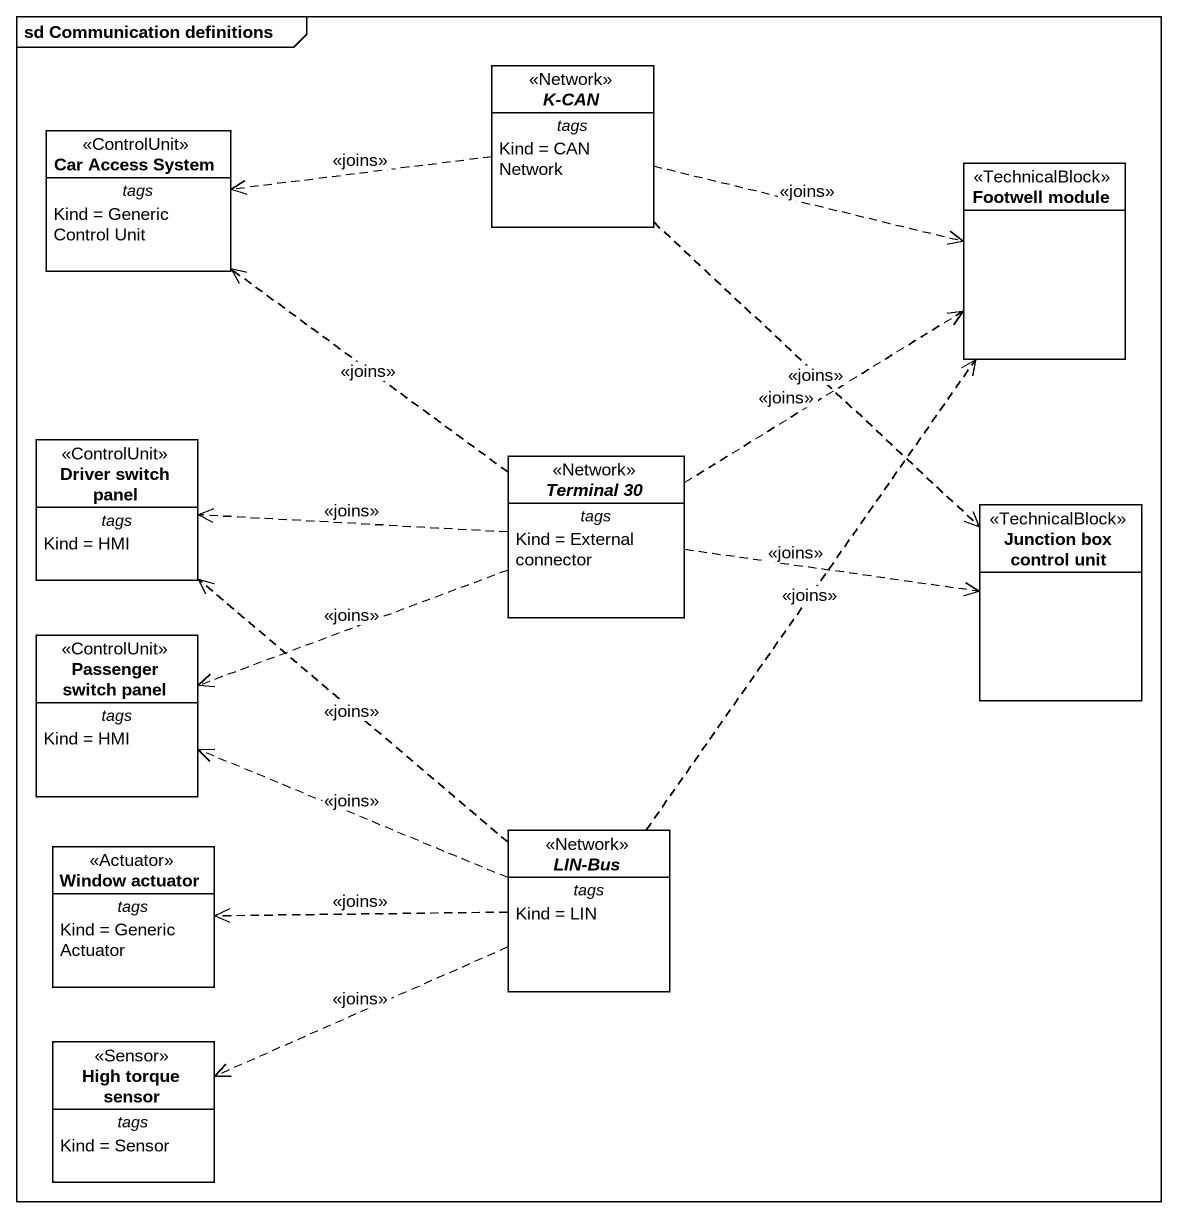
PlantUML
@startuml
mainframe sd Communication definitions
hide circle
hide empty members
interface "K-CAN" as K_CAN <<Network>> {
  -- tags --
  Kind = CAN Network
}
class "Car Access System" as Car_Access_System <<ControlUnit>> {
  -- tags --
  Kind = Generic Control Unit
}
class "Footwell module" as Footwell_module <<TechnicalBlock>>
class "Driver switch panel" as Driver_switch_panel <<ControlUnit>> {
  -- tags --
  Kind = HMI
}
interface "Terminal 30" as Terminal_30 <<Network>> {
  -- tags --
  Kind = External connector
}
class "Junction box control unit" as Junction_box_control_unit <<TechnicalBlock>>
class "Passenger switch panel" as Passenger_switch_panel <<ControlUnit>> {
  -- tags --
  Kind = HMI
}
class "Window actuator" as Window_actuator <<Actuator>> {
  -- tags --
  Kind = Generic Actuator
}
interface "LIN-Bus" as LIN_Bus <<Network>> {
  -- tags --
  Kind = LIN
}
class "High torque sensor" as High_torque_sensor <<Sensor>> {
  -- tags --
  Kind = Sensor
}
K_CAN .left.> Car_Access_System : <<joins>>
K_CAN .right.> Footwell_module : <<joins>>
K_CAN ..> Junction_box_control_unit : <<joins>>
Terminal_30 .up.> Car_Access_System : <<joins>>
Terminal_30 .up.> Footwell_module : <<joins>>
Terminal_30 .left.> Driver_switch_panel : <<joins>>
Terminal_30 .right.> Junction_box_control_unit : <<joins>>
Terminal_30 .left.> Passenger_switch_panel : <<joins>>
LIN_Bus .up.> Footwell_module : <<joins>>
LIN_Bus .up.> Driver_switch_panel : <<joins>>
LIN_Bus .left.> Passenger_switch_panel : <<joins>>
LIN_Bus .left.> Window_actuator : <<joins>>
LIN_Bus .left.> High_torque_sensor : <<joins>>
@enduml
